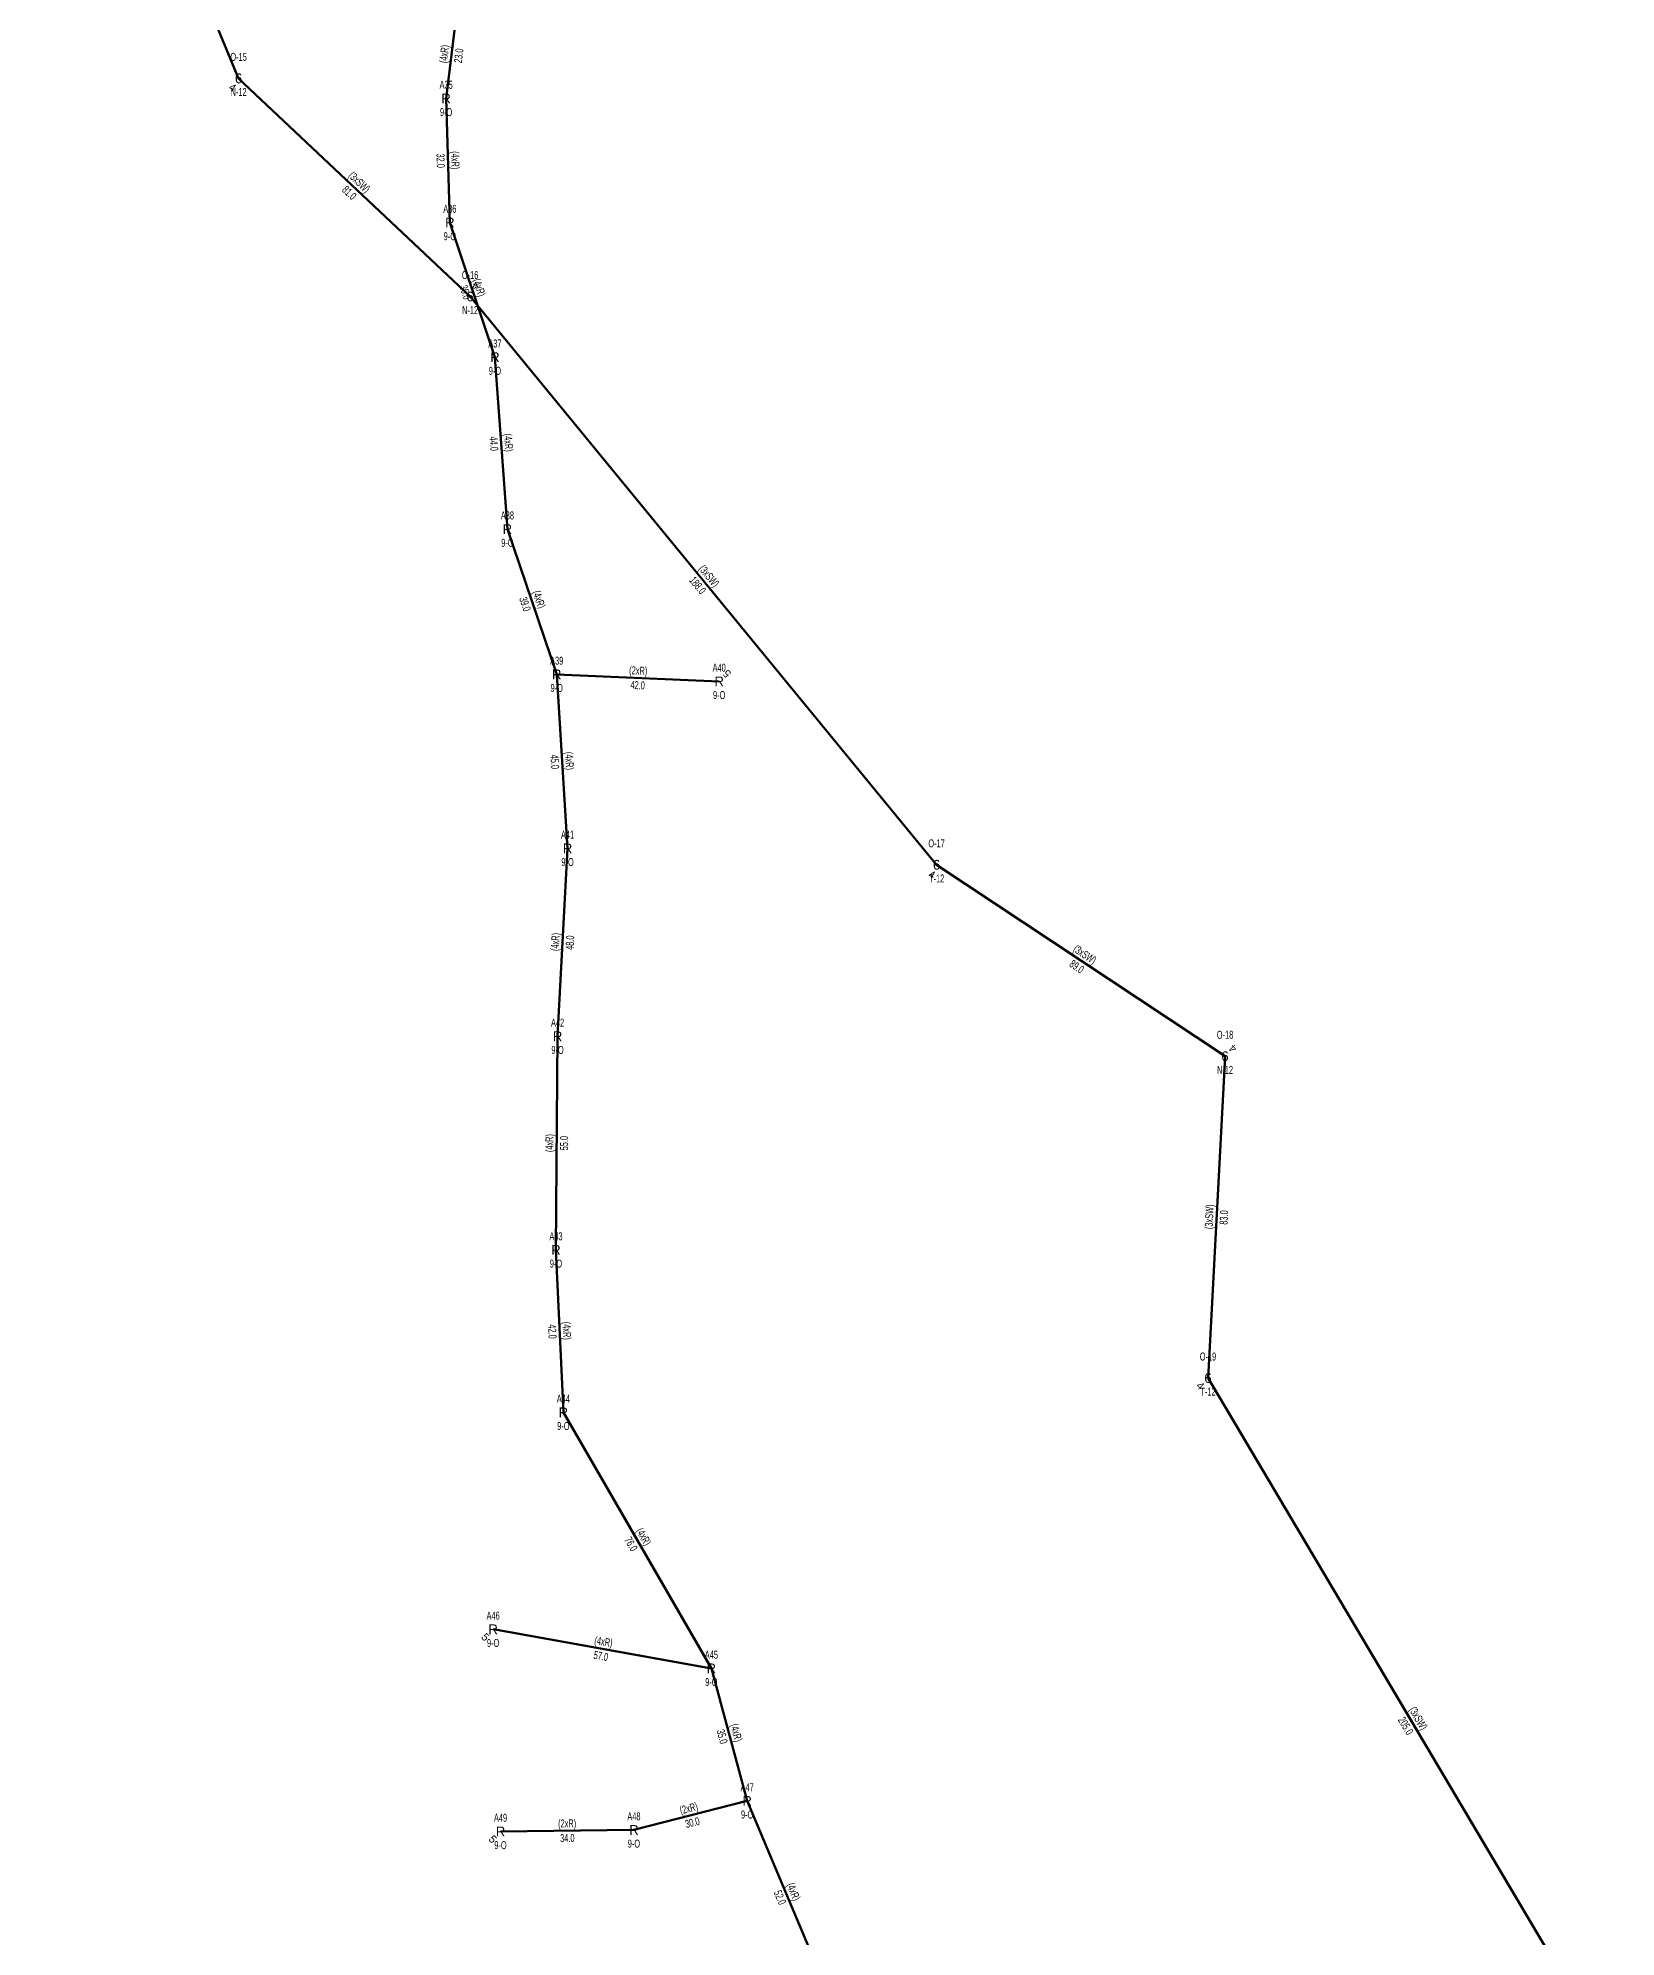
# Model space of a CAD drawing. Header units: millimetres. Extents: x 431745 to 436691, y 4033035 to 4040054.
# Drawn here: x 436025.5 to 436429.8, y 4038569.4 to 4039055.8 of the extents above; entities that cross this region are included whole.
import ezdxf
from ezdxf.enums import TextEntityAlignment as Align

# ---------------------------------------------------------------- set-up
doc = ezdxf.new("R2010")
doc.units = ezdxf.units.MM
for name, color, linetype, lineweight in [('DIREK_AG_MEVCUT', 120, 'Continuous', 25), ('DIREK_ENH_MEVCUT', 6, 'Continuous', 25), ('HAT_AG_HAVAI_MEVCUT', 126, 'Continuous', 50), ('HAT_ENH_HAVAI_MEVCUT', 6, 'Continuous', 70)]:
    doc.layers.add(name, color=color, linetype=linetype, lineweight=lineweight)
doc.styles.add('Direk', font='B_CAD')
doc.styles.get("Standard").update_dxf_attribs({"font": 'Arial'})

msp = doc.modelspace()

# ---------------------------------------------------------------- linework, layer by layer
at = {"layer": 'HAT_AG_HAVAI_MEVCUT'}
for p, q in [((436130.03, 4039040.32), (436132.76, 4039062.68)), ((436130.99, 4039008.55), (436130.03, 4039040.32)), ((436142.54, 4038974.06), (436130.99, 4039008.55)), ((436145.74, 4038930.02), (436142.54, 4038974.06)), ((436158.37, 4038892.82), (436145.74, 4038930.02)), ((436161.15, 4038848.26), (436158.37, 4038892.82)), ((436158.37, 4038892.82), (436200, 4038891.02)), ((436158.59, 4038800.12), (436161.15, 4038848.26)), ((436158.18, 4038745.4), (436158.59, 4038800.12)), ((436160.07, 4038703.8), (436158.18, 4038745.4)), ((436197.99, 4038638.23), (436160.07, 4038703.8)), ((436142.08, 4038648.24), (436197.99, 4038638.23)), ((436207.18, 4038604.29), (436197.99, 4038638.23)), ((436178.16, 4038596.84), (436207.18, 4038604.29)), ((436227.45, 4038556.28), (436207.18, 4038604.29)), ((436143.97, 4038596.46), (436178.16, 4038596.84))]:
    msp.add_line(p, q, dxfattribs=at)
at = {"layer": 'HAT_ENH_HAVAI_MEVCUT'}
for p, q in [((436025.45, 4039169.62), (436076.86, 4039045.47)), ((436076.86, 4039045.47), (436136.18, 4038989.6)), ((436136.18, 4038989.6), (436255.71, 4038844.04)), ((436255.71, 4038844.04), (436329.61, 4038795.01)), ((436329.61, 4038795.01), (436325.25, 4038712.6)), ((436325.25, 4038712.6), (436429.8, 4038536.36))]:
    msp.add_line(p, q, dxfattribs=at)

# ---------------------------------------------------------------- texts
at = {"layer": 'DIREK_AG_MEVCUT', "linetype": 'ByBlock', "width": 0.53}
for s, p in [('A35', (436130.03, 4039043.82)), ('9-O', (436130.03, 4039036.82)), ('A36', (436130.99, 4039012.05)), ('9-O', (436130.99, 4039005.05)), ('A37', (436142.54, 4038977.56)), ('9-O', (436142.54, 4038970.56)), ('A38', (436145.74, 4038933.52)), ('9-O', (436145.74, 4038926.52)), ('A39', (436158.37, 4038896.32)), ('A40', (436200, 4038894.52)), ('9-O', (436158.37, 4038889.32)), ('9-O', (436200, 4038887.52)), ('A41', (436161.15, 4038851.76)), ('9-O', (436161.15, 4038844.76)), ('A42', (436158.59, 4038803.62)), ('9-O', (436158.59, 4038796.62)), ('A43', (436158.18, 4038748.9)), ('9-O', (436158.18, 4038741.9)), ('A44', (436160.07, 4038707.3)), ('9-O', (436160.07, 4038700.3)), ('A46', (436142.08, 4038651.74)), ('9-O', (436142.08, 4038644.74)), ('A45', (436197.99, 4038641.73)), ('9-O', (436197.99, 4038634.73)), ('A47', (436207.18, 4038607.79)), ('A49', (436143.97, 4038599.96)), ('A48', (436178.16, 4038600.34)), ('9-O', (436207.18, 4038600.79)), ('9-O', (436143.97, 4038592.96)), ('9-O', (436178.16, 4038593.34))]:
    msp.add_text(s, height=2.05, dxfattribs=at).set_placement(p, align=Align.MIDDLE_CENTER)
at = {"layer": 'DIREK_AG_MEVCUT', "linetype": 'ByBlock', "style": 'Direk'}
for p in [(436130.03, 4039040.32), (436130.99, 4039008.55), (436142.54, 4038974.06), (436145.74, 4038930.02), (436158.37, 4038892.82), (436200, 4038891.02), (436161.15, 4038848.26), (436158.59, 4038800.12), (436158.18, 4038745.4), (436160.07, 4038703.8), (436142.08, 4038648.24), (436197.99, 4038638.23), (436207.18, 4038604.29), (436143.97, 4038596.46), (436178.16, 4038596.84)]:
    msp.add_text('R', height=2.5, dxfattribs=at).set_placement(p, align=Align.MIDDLE_CENTER)
at = {"layer": 'DIREK_AG_MEVCUT', "color": 32, "style": 'Direk'}
for rotation, p in [(495.000001, (436201.979899, 4038892.999899)), (315.000001, (436140.100101, 4038646.260101)), (315.000001, (436141.990101, 4038594.480101))]:
    msp.add_text('5', height=2, rotation=rotation, dxfattribs=at).set_placement(p, align=Align.MIDDLE_CENTER)
at = {"layer": 'DIREK_ENH_MEVCUT', "linetype": 'ByBlock', "width": 0.53}
for s, p in [('O-15', (436076.86, 4039050.97)), ('N-12', (436076.86, 4039041.97)), ('O-16', (436136.18, 4038995.1)), ('N-12', (436136.18, 4038986.1)), ('O-17', (436255.71, 4038849.54)), ('T-12', (436255.71, 4038840.54)), ('O-18', (436329.61, 4038800.51)), ('N-12', (436329.61, 4038791.51)), ('O-19', (436325.25, 4038718.1)), ('T-12', (436325.25, 4038709.1))]:
    msp.add_text(s, height=2.05, dxfattribs=at).set_placement(p, align=Align.MIDDLE_CENTER)
at = {"layer": 'DIREK_ENH_MEVCUT', "color": 32, "style": 'Direk'}
for rotation, p in [(326.247123, (436075.304286, 4039043.141963)), (514.695966, (436137.37678, 4038992.131347)), (334.695966, (436254.51322, 4038841.508653)), (495.000001, (436331.589899, 4038796.989899)), (315.000001, (436323.270101, 4038710.620101))]:
    msp.add_text('4', height=2, rotation=rotation, dxfattribs=at).set_placement(p, align=Align.MIDDLE_CENTER)
at = {"layer": 'DIREK_ENH_MEVCUT', "linetype": 'ByBlock', "style": 'Direk'}
for p in [(436076.86, 4039045.47), (436136.18, 4038989.6), (436255.71, 4038844.04), (436329.61, 4038795.01), (436325.25, 4038712.6)]:
    msp.add_text('6', height=2.5, dxfattribs=at).set_placement(p, align=Align.MIDDLE_CENTER)
at = {"layer": 'HAT_AG_HAVAI_MEVCUT', "lineweight": 30, "width": 0.53}
for s, rotation, p in [('(4xR)', 83.039037, (436130.551265, 4039051.603014, 218066.38)), ('(4xR)', 271.730791, (436131.359612, 4039024.460673, 218065.015)), ('(4xR)', 288.514651, (436137.571006, 4038991.574915, 218065.495)), ('(4xR)', 274.155877, (436144.987765, 4038952.1016, 218071.27)), ('(4xR)', 288.753179, (436152.859875, 4038911.693268, 218072.87)), ('(2xR)', 357.524184, (436179.221718, 4038892.769207, 218100)), ('(4xR)', 273.56993, (436160.608351, 4038870.592927, 218079.185)), ('(4xR)', 86.955979, (436159.021199, 4038824.235138, 218080.575)), ('(4xR)', 89.570709, (436157.535024, 4038772.766369, 218079.295)), ('(4xR)', 272.601313, (436159.974124, 4038724.638578, 218079.09)), ('(4xR)', 300.041364, (436179.765815, 4038671.440531, 218080.035)), ('(4xR)', 349.849438, (436170.1848, 4038644.071696, 218098.995)), ('(4xR)', 285.150791, (436203.405455, 4038621.482156, 218098.995)), ('(2xR)', 14.398019, (436192.458642, 4038601.388303, 218103.59)), ('(2xR)', 0.63678, (436161.055553, 4038597.499948, 218089.08)), ('(4xR)', 292.889651, (436218.098067, 4038580.615614, 218103.59))]:
    msp.add_text(s, height=2.05, rotation=rotation, dxfattribs=at).set_placement(p, align=Align.CENTER)
for s, rotation, p in [('23.0', 83.039037, (436132.238735, 4039051.396986, 218066.38)), ('32.0', 271.730791, (436129.660388, 4039024.409327, 218065.015)), ('36.0', 288.514651, (436135.958994, 4038991.035085, 218065.495)), ('44.0', 274.155877, (436143.292235, 4038951.9784, 218071.27)), ('39.0', 288.753179, (436151.250125, 4038911.146732, 218072.87)), ('42.0', 357.524184, (436179.148282, 4038891.070793, 218100)), ('45.0', 273.56993, (436158.911649, 4038870.487073, 218079.185)), ('48.0', 86.955979, (436160.718801, 4038824.144862, 218080.575)), ('55.0', 89.570709, (436159.234976, 4038772.753631, 218079.295)), ('42.0', 272.601313, (436158.275876, 4038724.561422, 218079.09)), ('76.0', 300.041364, (436178.294185, 4038670.589469, 218080.035)), ('57.0', 349.849438, (436169.8852, 4038642.398304, 218098.995)), ('35.0', 285.150791, (436201.764545, 4038621.037844, 218098.995)), ('34.0', 0.63678, (436161.074447, 4038595.800052, 218089.08)), ('30.0', 14.398019, (436192.881358, 4038599.741697, 218103.59)), ('52.0', 292.889651, (436216.531933, 4038579.954386, 218103.59))]:
    msp.add_text(s, height=2.05, rotation=rotation, dxfattribs=at).set_placement(p, align=Align.TOP_CENTER)
at = {"layer": 'HAT_ENH_HAVAI_MEVCUT', "lineweight": 30, "width": 0.53}
for rotation, p in [(316.715525, (436107.102778, 4039018.153765, 218068.09)), (309.39193, (436196.6019, 4038917.359428, 218127.855)), (326.437153, (436293.129924, 4038820.233288, 218164.805)), (446.971522, (436326.581187, 4038753.849907, 218162.625)), (300.677484, (436378.256045, 4038624.913674, 218214.9))]:
    msp.add_text('(3xSW)', height=2.05, rotation=rotation, dxfattribs=at).set_placement(p, align=Align.CENTER)
for s, rotation, p in [('81.0', 316.715525, (436105.937222, 4039016.916235, 218068.09)), ('188.0', 309.39193, (436195.2881, 4038916.280572, 218127.855)), ('89.0', 326.437153, (436292.190076, 4038818.816712, 218164.805)), ('83.0', 446.971522, (436328.278813, 4038753.760093, 218162.625)), ('205.0', 300.677484, (436376.793955, 4038624.046326, 218214.9))]:
    msp.add_text(s, height=2.05, rotation=rotation, dxfattribs=at).set_placement(p, align=Align.TOP_CENTER)

doc.saveas('drawing.dxf')
